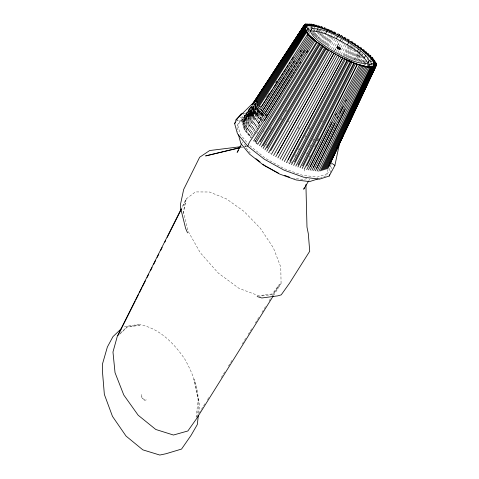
<?xml version="1.0" encoding="UTF-8"?>
<svg xmlns="http://www.w3.org/2000/svg" width="479" height="479" viewBox="0 0 479 479"><rect width="100%" height="100%" fill="white"/><g stroke="black" fill="none" stroke-linecap="round" stroke-linejoin="round"><path stroke-width="0.36" stroke-dasharray="2.4 1.8" d="M198.557 413.64L199.563 404.911L194.929 382.619L193.875 379.284L198.156 399.923L196.109 417.299M196.863 417.029C201.857 396.881 194.6 376.608 184.798 359.118C174.069 343.437 159.914 328.756 140.598 324.792L127.115 326.756L120.445 333.144M183.068 213.472L185.666 200.647L181.637 208.67M186.223 198.905L183.457 212.532L188.163 231.351L200.276 252.738L218.25 273.048L239.015 288.382L258.642 295.699L273.461 293.771L281.077 283.442L280.784 267.09L273.329 247.733L260.372 228.327L243.973 211.365L226.28 198.785L209.419 192.001L195.426 191.923L186.223 198.905L181.541 208.233M254.301 140.634L255.073 141.55L255.415 140.113M256.96 133.635L257.301 132.198M258.498 127.163L261.917 112.775M330.306 172.644L331.642 168.584L330.468 165.985M331.175 164.381L328.839 171.35L326.139 175.799L320.679 177.871M328.037 169.327L326.379 174.2L317.2 177.098L302.315 175.206L284.035 168.608L265.534 158.357L249.182 145.161M359.633 54.947L357.681 60.318L359.986 55.732M371.171 65.282L372.399 62.647M370.297 65.294L371.872 61.935M369.129 65.922L371.357 61.204M256.451 139.826L255.073 141.55L255.708 140.209M368.291 65.857L370.842 60.468M367.459 65.779L368.417 63.761M370.016 60.402L370.656 59.061M372.147 65.072L373.111 63.054M371.291 65.024L372.267 63M364.381 65.383L365.351 63.372M365.675 62.707L366.645 60.695M366.968 60.025L367.938 58.013M368.261 57.342L368.908 56.001M370.459 64.94L371.752 62.252M368.974 66.192L371.566 60.845M363.956 63.096L365.255 60.426M368.123 66.144L370.728 60.785M362.884 62.156L364.19 59.492M364.866 65.198L366.184 62.515M355.999 60.941L360.597 51.582L355.855 60.905M361.166 62.545L364.441 55.893M364.459 62.905L365.453 60.899M360.118 61.569L362.082 57.606M358.789 61.162L361.064 56.606M361.388 55.953L362.358 54.001M363.064 62.617L364.393 59.953M361.639 62.402L363.31 59.061M317.278 140.772L318.278 138.778M360.316 55.073L361.304 53.109M309.272 157.346L310.272 155.346M314.631 146.664L315.637 144.658M317.643 140.652L318.649 138.647M360.579 61.45L363.262 56.121M358.831 61.869L361.531 56.546M361.873 55.875L362.884 53.882M309.656 146.969L310.679 144.975M312.715 140.982L313.739 138.982M322.235 122.337L323.253 120.337M354.49 59.701L357.496 53.81M357.825 53.163L358.825 51.205M357.759 60.953L360.477 55.63M354.963 60.767L358.37 54.133M358.705 53.468L359.729 51.481M352.58 59.576L356.334 52.277M353.502 59.755L356.927 53.139M350.772 59.234L355.58 49.966M351.7 59.408L356.514 50.175M241.883 143.275L242.56 141.982M349.335 58.181L353.466 50.289M353.807 49.63L354.837 47.66M350.191 58.492L355.765 47.9M263.288 114.038L257.75 124.522L260.366 120.612L263.049 120.175M291.31 163.189L292.358 161.207M294.801 156.585L295.848 154.603M298.291 149.981L299.339 147.999M304.919 137.431L305.967 135.449M309.111 129.51L310.152 127.528M347.826 57.27L352.011 49.343M352.358 48.678L353.4 46.697M348.389 58.145L352.586 50.223M309.488 32.344L308.805 33.626L309.536 32.626M346.066 56.839L350.592 48.331M350.939 47.672L351.987 45.709M346.58 57.791L351.155 49.241M351.502 48.583L352.562 46.607M344.239 56.528L349.155 47.361M349.502 46.708L350.556 44.745M345.479 56.127L351.49 44.978M343.12 54.899L347.718 46.397M343.671 55.774L349.359 45.313M341.12 54.636L346.221 45.224M297.992 129.09L299.064 127.139M339.467 53.72L345.323 43.02M337.815 52.798L339.258 50.199M340.701 47.601L343.706 42.122M336.282 51.618L337.737 49.02M339.192 46.421L341.371 42.529M341.611 42.146L342.826 39.931M334.629 50.702L335.731 48.756M337.557 45.517L339.755 41.625M340.12 40.978L341.216 39.033M334.51 50.966L335.971 48.373M337.432 45.78L339.629 41.895M339.994 41.248L341.455 38.655M332.983 49.786L338.875 39.434M331.205 49.127L336.521 39.829M327.612 46.2L332.48 37.817M329.552 48.211L336.264 36.62M326.379 44.858L331.654 35.835M328.313 46.87L333.192 38.506M333.57 37.859L334.695 35.931M367.189 65.252L368.291 63.372M324.762 44.158L330.079 35.147M327.079 45.529L332.372 36.53M253.846 104.111L243.314 121.894L245.925 130.671L251.613 137.431L250.194 136.85L264.007 114.661M323.205 43.367L328.899 33.781M265.947 145.317L266.707 144.035M280.784 120.283L282.802 116.804M285.729 111.936L287.25 109.368M325.463 44.834L330.037 37.123M330.414 36.476L331.558 34.548M308.955 180.439L309.703 179.182M321.966 42.026L325.792 35.644M324.235 43.493L329.217 35.141M320.349 41.326L324.199 34.949M270.042 129.791L271.581 127.24M322.666 42.709L326.888 35.697M319.116 39.991L323.385 32.973M321.05 42.008L325.295 35.003M263.492 132.108L264.27 130.833M319.816 40.667L325.259 31.758M316.212 37.272L318.936 32.835M319.325 32.201L320.493 30.297M317.888 38.649L321.792 32.279M255.073 141.55L255.858 140.281M318.589 39.326L321.72 34.243M322.116 33.602L323.289 31.698M254.08 133.791L264.264 117.343M315.26 36.254L318.002 31.812M318.391 31.177L319.176 29.908M317.29 38.877L320.421 33.817M320.81 33.189L321.984 31.291M314.302 35.23L316.278 32.057M316.332 37.859L321.062 30.273M199.18 412.952L205.503 402.821M207.479 399.654L209.06 397.121M221.31 377.482L225.268 371.147M228.429 366.082L232.381 359.747M242.26 343.91L246.212 337.575M248.188 334.408L252.14 328.079M255.301 323.008L259.253 316.673M262.019 312.242L265.971 305.907M269.132 300.842L270.713 298.309M272.294 295.771L279.407 284.37L271.838 294.609L259.373 296.244M264.061 114.559L250.463 136.066L249.044 135.485L262.887 113.385M312.991 34.781L314.571 32.255M273.551 295.489L281.077 283.442M263.582 113.475L261.983 115.996L261.217 114.637L262.408 112.739M312.434 33.129L313.625 31.231M314.02 30.602L314.811 29.339M252.403 136.168L264.3 117.229M315.38 36.841L318.553 31.776M318.954 31.147L319.744 29.878M249.044 135.485L247.906 134.126L261.462 112.607M314.464 35.763L316.451 32.62M262.288 112.523L260.277 115.678L259.516 114.319L261.115 111.787M313.476 28.944L314.673 27.046M260.983 111.601L258.57 115.361L257.81 113.996L259.804 110.853M261.833 112.026L248.188 133.36L246.769 132.773L260.348 111.344M262.941 113.289L249.325 134.713L247.906 134.126M313.511 34.745L315.11 32.231M246.769 132.773L245.637 131.42L259.241 110.08M312.559 33.728L313.368 32.464M313.769 31.836L315.38 29.315M260.247 111.158L245.925 130.671L244.26 129.659L258.6 107.248M307.752 30.458L310.158 26.698M264.6 115.271L262.911 114.954L263.678 116.307L256.858 115.044L256.091 113.679L258.911 109.272M267.36 96.063L268.964 93.549M275.808 82.849L277.419 80.334M308.392 31.895L311.613 26.86M244.26 129.659L243.931 128.546L257.271 107.715M307.273 29.812L309.284 26.674M312.847 30.782L313.649 29.53M257.421 107.643L252.116 115.756L250.846 114.349L252.044 114.176L256.876 106.673M306.811 29.129L308.021 27.249M258.289 108.434L245.266 128.444L243.607 127.432L256.948 106.703M260.408 111.254L247.056 132.012L245.637 131.42M256.852 107.518L244.607 126.234L242.955 125.235L256.355 104.536M250.846 114.349L256.115 106.2M243.607 127.432L243.278 126.33L256.205 106.308M259.319 109.601L255.678 115.217L254.421 113.828L253.235 114.002L254.499 115.397L258.558 109.14M312.26 27.836L313.476 25.968M245.925 130.671L259.301 109.996M259.69 110.655L256.858 115.044L247.278 116.481L243.236 114.715M242.955 125.235L242.631 124.139L256.427 102.901M256.265 106.152L249.709 116.116L248.439 114.709L249.649 114.529L256.115 104.548M265.875 97.878L268.719 93.501M275.629 82.867L277.257 80.364M308.548 32.189L309.362 30.937M310.985 28.441L312.613 25.938M258.552 109.595L245.595 129.552L243.931 128.546M236.051 119.822L243.314 121.894L247.278 116.481L246.002 115.068L247.224 114.888L255.349 102.434M256.277 105.362L243.955 124.055L242.314 123.049L255.774 102.392M248.439 114.709L256.163 102.823M258.181 108.104L253.307 115.577L252.044 114.176M308.5 30.884L311.745 25.902M259.175 110.08L243.314 121.894L241.709 120.594L250.301 107.464M241.709 120.594L250.499 107.35M255.984 102.991L244.32 120.516L242.727 119.223L251.092 106.625M256.145 102.889L245.32 119.157L243.733 117.87L251.265 106.542M256.295 102.805L246.302 117.816L244.727 116.535L251.732 105.913M246.002 115.068L252.541 105.081M242.314 123.049L241.991 121.971L253.02 105.087M307.614 30.866L310.063 27.123M257.54 108.038L244.937 127.336L243.278 126.33M256.534 106.494L244.278 125.145L242.631 124.139M256.66 107.176L250.912 115.936L249.649 114.529M307.135 30.219L309.189 27.093M306.674 29.548L308.314 27.058M256.349 103.733L243.631 122.971L241.991 121.971M256.331 104.44L248.499 116.301L247.224 114.888M255.732 103.225L243.314 121.894L256.181 105.368M353.915 60.091L358.591 53.684M359.016 53.097L360.298 51.337M236.369 121.379L238.087 119.121M119.642 334.342L127.151 327.127L140.503 325.175L137.778 324.594L123.432 326.678M317.948 178.906L319.996 178.128M306.913 178.517L303.65 179.541L293.711 178.32M241.063 147.532L243.961 146.843M244.685 146.67L246.859 146.161M240.111 117.319L250.421 115.774L264.408 118.343M244.158 113.403L252.253 112.248L264.204 114.493M244.667 146.239L246.122 146.065M263.294 119.576L252.403 117.589L242.063 119.187L237.692 125.043L240.38 134.527L248.721 144.598M256.091 113.679L257.81 113.996M259.516 114.319L261.217 114.637M263.127 113.313L259.462 112.619L250.158 113.978L243.577 115.816L239.195 121.654L236.818 126.288L237.919 132.006M287.753 162.68L288.825 163.07M287.831 120.971L289.088 121.666M269.467 152.747L270.545 153.346M243.23 118.547L244.823 119.834M242.218 119.906L243.817 121.205M245.224 115.87L246.793 117.145M244.23 117.199L245.811 118.487M250.194 136.85L251.343 138.215M250.313 153.052L245.703 147.43L244.739 144.071M304.201 169.752L304.716 171.015M307.763 152.705A24.387 8.622 29.2 0 1 306.003 153.328M146.299 399.881L144.778 400.282C142.371 399.731 141.263 396.989 141.449 394.72C141.556 397.025 142.964 399.582 145.353 400.097L146.299 399.881"/><path stroke-width="0.72" d="M198.39 415.095L197.306 424.562L191.091 435.309L181.553 449.062L166.063 453.721L159.812 455.05L142.844 449.859L126.049 436.082L112.475 416.365L104.356 394.427L102.662 374.015L102.416 364.22L107.38 346.976L112.99 336.611L121.349 328.666M286.52 162.68L342.719 58.055L326.223 48.774L266.761 151.256M243.428 113.511L241.218 113.828L236.051 119.822L234.65 123.63L237.44 133.725L247.793 146.275L264.264 159.19L284.053 170.153L303.59 177.188L319.463 179.176L329.193 176.032L334.899 165.441L339.665 142.766M327.822 168.644L375.74 66.713L375.859 66.27L373.297 65.425M344.156 133.527L375.985 65.827L376.105 65.389L373.548 64.545M373.363 71.042L376.344 64.521L373.8 63.683M375.189 66.791L376.584 63.653L374.051 62.821C365.603 49.505 350.664 42.278 337.378 34.692C327.834 30.578 318.086 25.207 307.374 25.746L305.644 23.95L304.416 25.824M288.095 159.663L342.719 58.055L356.172 63.851L366.824 66.719L373.039 66.306L374.051 62.821M369.231 60.426L368.291 63.372C354.478 64.455 342.144 55.702 330.384 49.618C323.056 44.272 314.128 39.673 310.17 31.063L311.979 28.59C325.409 28.471 337.336 36.236 348.784 42.368C356.232 47.535 364.621 52.313 369.231 60.426L367.782 62.893C360.657 51.373 347.766 45.182 336.378 38.667C328.193 35.165 319.816 30.536 310.631 31.123L311.979 28.59M329.193 176.032L329.636 174.679M275.73 156.705L333.971 53.193L277.383 153.729M247.793 146.275L249.296 142.383L267.132 116.08L257.546 106.5L256.588 100.35M304.267 187.864L303.722 189.241L308.584 181.068M329.468 164.548L331.055 161.178M332.642 157.807L334.857 153.082M336.444 149.711L339.617 142.964M340.252 141.616L343.425 134.868M344.06 133.521L353.58 113.283M355.167 109.913L357.388 105.188M358.975 101.817L362.148 95.07M362.777 93.722L365.95 86.974M366.585 85.627L376.105 65.389M328.875 166.027L343.515 134.886M328.6 166.83L375.859 66.27M325.72 169.285L373.848 67.401L371.506 66.407M326.774 168.967L374.614 67.347L375.374 67.294L373.039 66.306M375.632 65.677L376.584 63.653M336.988 148.131L337.623 146.778M358.891 101.602L360.16 98.908M362.699 93.513L363.968 90.812M375.71 65.868L376.344 64.521M329.42 164.429L330.055 163.076M333.24 156.31L333.875 154.957M337.06 148.191L337.701 146.837M340.246 141.419L341.521 138.712M344.066 133.3L346.293 128.564M347.886 125.181L350.119 120.445M351.706 117.062L353.939 112.325M355.532 108.937L357.759 104.2M358.394 102.847L361.579 96.081M362.214 94.728L366.992 84.579M324.66 169.608L373.081 67.449L373.848 67.401M323.6 169.931L372.309 67.503L369.956 66.509M322.529 170.255L371.536 67.557L372.309 67.503M316.799 168.105L337.767 124.312M338.408 122.965L340.994 117.571M341.635 116.223L344.862 109.487M318.81 171.26L368.614 67.641L366.824 66.719M320.373 170.913L369.974 67.671L370.758 67.617L321.451 170.584M317.104 171.033L367.297 67.288L368.614 67.641M313.368 167.65L334.857 123.36M337.467 117.996L338.114 116.648M339.743 113.295L343 106.583M345.604 101.219L346.257 99.877M370.213 57.396L370.866 56.061L369.806 55.139L367.848 55.079M315.386 170.799L365.98 66.934L364.19 66.012M313.661 170.572L364.651 66.575L365.98 66.934M310.242 166.524L328.648 129.096M329.307 127.761L331.935 122.414M335.551 115.062L336.21 113.721M368.094 55.552L368.752 54.217L367.704 53.295L365.746 53.235M311.937 170.338L363.321 66.216L361.531 65.294M337.258 47.391C335.983 47.828 340.377 50.265 340.018 48.918M340.611 48.457C336.312 48.367 336.821 44.583 340.611 48.457L340.114 49.355M310.2 170.105L361.986 65.857L363.321 66.216M306.764 166.063L357.52 64.21L360.651 65.497L308.452 169.871M365.986 53.714L366.657 52.379L365.615 51.469L363.657 51.403M181.206 208.898L117.367 336.096L112.966 352.023L115.032 372.662L123.78 395.001L138.162 415.221L155.795 429.483L173.446 435.028L187.87 430.974L196.689 418.49L273.156 296.124M117.834 335.731L135.294 300.956M135.964 299.62L138.653 294.268M139.323 292.932L142.012 287.58M142.682 286.244L145.371 280.892M147.047 277.551L148.73 274.21M150.406 270.863L152.088 267.522M153.765 264.174L155.441 260.833M157.124 257.486L158.8 254.145M160.483 250.798L162.159 247.457M164.848 242.105L165.518 240.769M167.195 237.428L181.302 209.341M306.704 169.632L359.31 65.138M304.285 169.225L357.136 64.479L356.172 63.851M302.584 165.722L354.502 63.126L357.136 64.479M302.177 168.458L355.46 63.755M348.592 40.925L349.071 39.996L347.473 39.11L346.994 40.032M300.058 167.686L353.777 63.036L352.825 62.408M360.747 49.487L361.429 48.157L360.004 47.187L358.723 47.631M298.022 164.854L351.149 61.683L353.777 63.036M297.932 166.914L352.095 62.312M295.806 166.135L350.412 61.581L349.472 60.959M357.891 47.535L358.579 46.218L357.154 45.248L355.873 45.685M241.542 143.928L237.123 152.352L238.368 150.52M294.477 161.98L347.784 60.234L350.412 61.581M345.389 39.146L345.874 38.218L344.275 37.332L343.551 38.631M293.675 165.357L348.724 60.857M343.79 38.254L344.275 37.332M355.035 45.601L355.735 44.284L354.316 43.32L353.029 43.745M289.879 161.088L344.413 58.785L347.036 60.126L291.537 164.578M316.565 31.261L317.9 28.77M342.186 37.362L342.677 36.44L341.084 35.554L340.347 36.847M289.4 163.8L345.341 59.402M352.197 43.667L352.903 42.356L351.49 41.392L350.197 41.817M325.594 33.925L326.935 31.458M340.587 36.47L341.084 35.554M284.358 161.483L340.97 57.079L342.701 58.204M348.359 41.302L349.071 39.996M282.203 160.291L339.186 56.253L337.473 55.139L280.047 159.094M338.982 35.578L339.485 34.668L337.887 33.775L337.378 34.692M336.378 38.667L337.731 36.224M345.155 39.523L345.874 38.218M336.857 47.547L337.354 46.643M337.03 47.828L337.677 46.643M337.438 48.193L337.851 47.445M338.006 48.583L338.419 47.834M277.886 157.896L335.677 54.301L333.923 53.325M338.653 48.948L339.072 48.193M339.282 49.217L339.701 48.469M339.797 49.361L340.216 48.613M347.413 44.804L348.784 42.368M273.569 155.507L332.222 52.217L330.474 51.247L271.413 154.31M338.743 35.955L339.485 34.668M357.196 51.498L358.597 49.068M268.575 152.669L327.756 49.84M236.051 119.822L256.481 99.668L255.876 100.71L303.512 27.818L305.572 29.273M270.587 150.813L328.72 50.271L313.853 39.871L264.216 120.534M364.351 57.833L365.776 55.39M264.947 149.849L324.696 47.714L325.672 48.157L266.983 147.999M333.162 33.261L333.917 31.973L335.474 32.662L335.821 34.003M263.139 148.442L323.175 46.655L324.151 47.098M255.349 101.572L256.481 99.668M330.037 31.865L330.797 30.59L332.354 31.279L332.701 32.62M261.336 147.035L321.654 45.595L322.636 46.044L263.007 145.844M259.534 145.634L320.134 44.541L321.122 44.996M326.894 30.482L327.666 29.207L329.229 29.896L329.57 31.237M257.738 144.233L318.619 43.487L319.607 43.942L260.205 141.772M255.948 142.838L317.104 42.433L318.098 42.894M253.654 140.976L314.895 40.835M323.744 29.087L324.522 27.818L326.097 28.512L326.427 29.848M256.253 139.646L316.589 41.847L305.859 32.027L258.409 105.979M264.653 116.708L312.811 38.907L311.775 37.943L264.402 114.026M320.349 28.004L321.134 26.734L322.439 27.123L323.553 28.764M263.678 112.122L310.739 36.991L309.709 36.033L262.258 111.344M317.727 27.207L318.511 25.944L319.828 26.339L320.936 27.98M267.408 115.349L289.969 79.221M290.759 77.951L292.346 75.413M293.136 74.149L294.322 72.245M295.513 70.341L296.303 69.078M297.489 67.174L298.279 65.904M299.866 63.372L300.656 62.102M306.596 52.594L307.781 50.696M315.074 26.411L315.877 25.148L317.194 25.543L318.307 27.189M265.659 112.026L292.447 69.635M293.651 67.737L294.848 65.839M296.046 63.947L297.249 62.048M298.447 60.15L299.644 58.252M300.848 56.354L302.045 54.456M303.243 52.558L304.446 50.66M261.151 110.08L308.686 35.081L307.662 34.135L260.444 108.2M306.255 32.74L259.001 106.625L261.139 106.823M312.416 25.603L313.224 24.345L314.553 24.746L315.661 26.393M263.037 110.14L284.304 76.885M285.508 75.005L287.113 72.497M287.915 71.239L289.52 68.731M290.723 66.844L291.927 64.964M293.13 63.084L294.334 61.198M300.351 51.786L301.153 50.535M310.093 25.417L310.901 24.16L311.763 24.195L313.476 25.968M257.756 105.446L305.464 31.315L305.069 30.608L257.415 104.434M257.576 102.656L304.68 29.908L304.285 29.207L256.828 102.278M261.33 106.865L272.677 89.328M273.485 88.076L277.946 81.185M278.754 79.933L280.377 77.43M281.185 76.173L283.215 73.042M284.023 71.79L285.646 69.287M286.454 68.036L288.077 65.527M289.292 63.647L290.1 62.396M291.723 59.893L293.346 57.384M307.53 35.464L308.338 34.207L305.183 28.578L303.099 26.836L303.381 26.483L305.458 28.219M256.588 101.135L303.896 28.512L303.512 27.818M251.942 104.967L303.099 26.836M252.415 104.338L303.662 26.129L303.943 25.776L306.009 27.507M253.134 103.506L304.219 25.423L304.5 25.076L306.56 26.8M253.187 103.506L304.776 24.728L305.051 24.381L307.105 26.1M253.361 103.422L254.99 100.931M255.804 99.686L257.84 96.572M258.654 95.333L260.283 92.842M261.504 90.974L263.133 88.483M263.941 87.238L265.977 84.13M266.791 82.885L268.42 80.394M269.641 78.526L271.27 76.035M272.084 74.79L274.12 71.682M274.934 70.437L276.563 67.946M277.377 66.701L279.413 63.587M280.227 62.342L282.257 59.234M283.071 57.989L284.292 56.121M285.514 54.253L287.55 51.139M288.364 49.9L290.4 46.786M291.214 45.541L295.693 38.691M296.507 37.452L298.537 34.338M299.351 33.093L305.051 24.381M234.65 123.63L235.506 122.504M305.183 28.578L307.374 25.746M360.148 48.601L361.429 48.157M357.298 46.655L358.579 46.218M354.448 44.715L355.735 44.284M351.61 42.781L352.903 42.356M317.948 178.906L309.578 181.595L296.172 179.972L279.82 174.128L263.324 164.992L249.577 154.16L240.883 143.532L238.47 134.862M240.434 147.466L205.599 155.926L239.62 147.873M241.027 146.658L209.688 150.532L199.647 157.244L183.661 189.474L180.499 204.311L180.667 208.287L185.648 228.447L187.558 232.854M368.908 56.001L370.866 56.061M366.8 54.151L368.752 54.217M364.705 52.313L366.657 52.379M361.585 49.576L363.531 49.648L364.573 50.552L362.621 50.487M305.644 23.95L306.53 23.986L308.254 25.782M371.991 59.851L374.398 60.36L374.913 61.102L372.5 60.588M373.015 61.33L375.428 61.839L375.949 62.587L373.53 62.072M369.962 56.929L372.351 57.438L372.86 58.169L370.471 57.66M370.974 58.384L373.369 58.893L373.883 59.63L371.482 59.121M257.169 296.531L261.827 297.992L277.778 295.86L281.215 294.86L289.472 283.281L309.721 251.253L308.314 233.716L306.985 227.082L305.913 184.475M373.925 63.252L376.464 64.084M373.674 64.114L376.225 64.952M373.422 64.982L375.985 65.827M373.165 65.862L375.74 66.713M284.718 175.44L289.538 177.164M372.273 66.359L374.614 67.347M370.734 66.461L373.081 67.449M369.177 66.563L371.536 67.557M368.399 66.617L370.758 67.617M367.615 66.665L369.974 67.671M326.223 48.774L327.199 49.211M365.507 66.365L367.297 67.288M362.86 65.653L364.651 66.575M360.202 64.934L361.986 65.857M358.861 64.575L360.651 65.497M278.521 173.224L264.653 165.542L262.917 164.171M310.739 36.991L312.44 38.003M311.775 37.943L313.476 38.961M312.811 38.907L314.511 39.919M313.853 39.871L315.547 40.883M307.662 34.135L309.362 35.153M308.686 35.081L310.386 36.099M309.709 36.033L311.41 37.051M346.101 59.51L347.036 60.126M330.085 162.142L334.899 165.441M317.104 42.433L318.619 43.487M320.134 44.541L321.654 45.595M323.175 46.655L324.696 47.714M304.68 29.908L306.746 31.374M305.069 30.608L307.147 32.075M305.464 31.315L307.542 32.788M305.859 32.027L307.943 33.494M303.896 28.512L305.961 29.973M304.285 29.207L306.356 30.668M256.397 143.185L257.289 143.886M255.972 158.705L260.025 161.896M304.776 24.728L306.829 26.447M304.219 25.423L306.285 27.153M303.662 26.129L305.734 27.866M310.901 24.16L312.613 25.938M311.745 25.902L310.033 24.124L309.159 24.088L310.877 25.872M310.009 25.842L308.284 24.058L307.41 24.022L309.135 25.812M321.134 26.734L322.247 28.375M318.511 25.944L319.625 27.584M315.877 25.148L316.984 26.794M313.224 24.345L314.332 25.998M333.917 31.973L334.264 33.314M330.797 30.59L331.139 31.931M327.666 29.207L328.001 30.542M324.522 27.818L324.852 29.153"/></g></svg>
